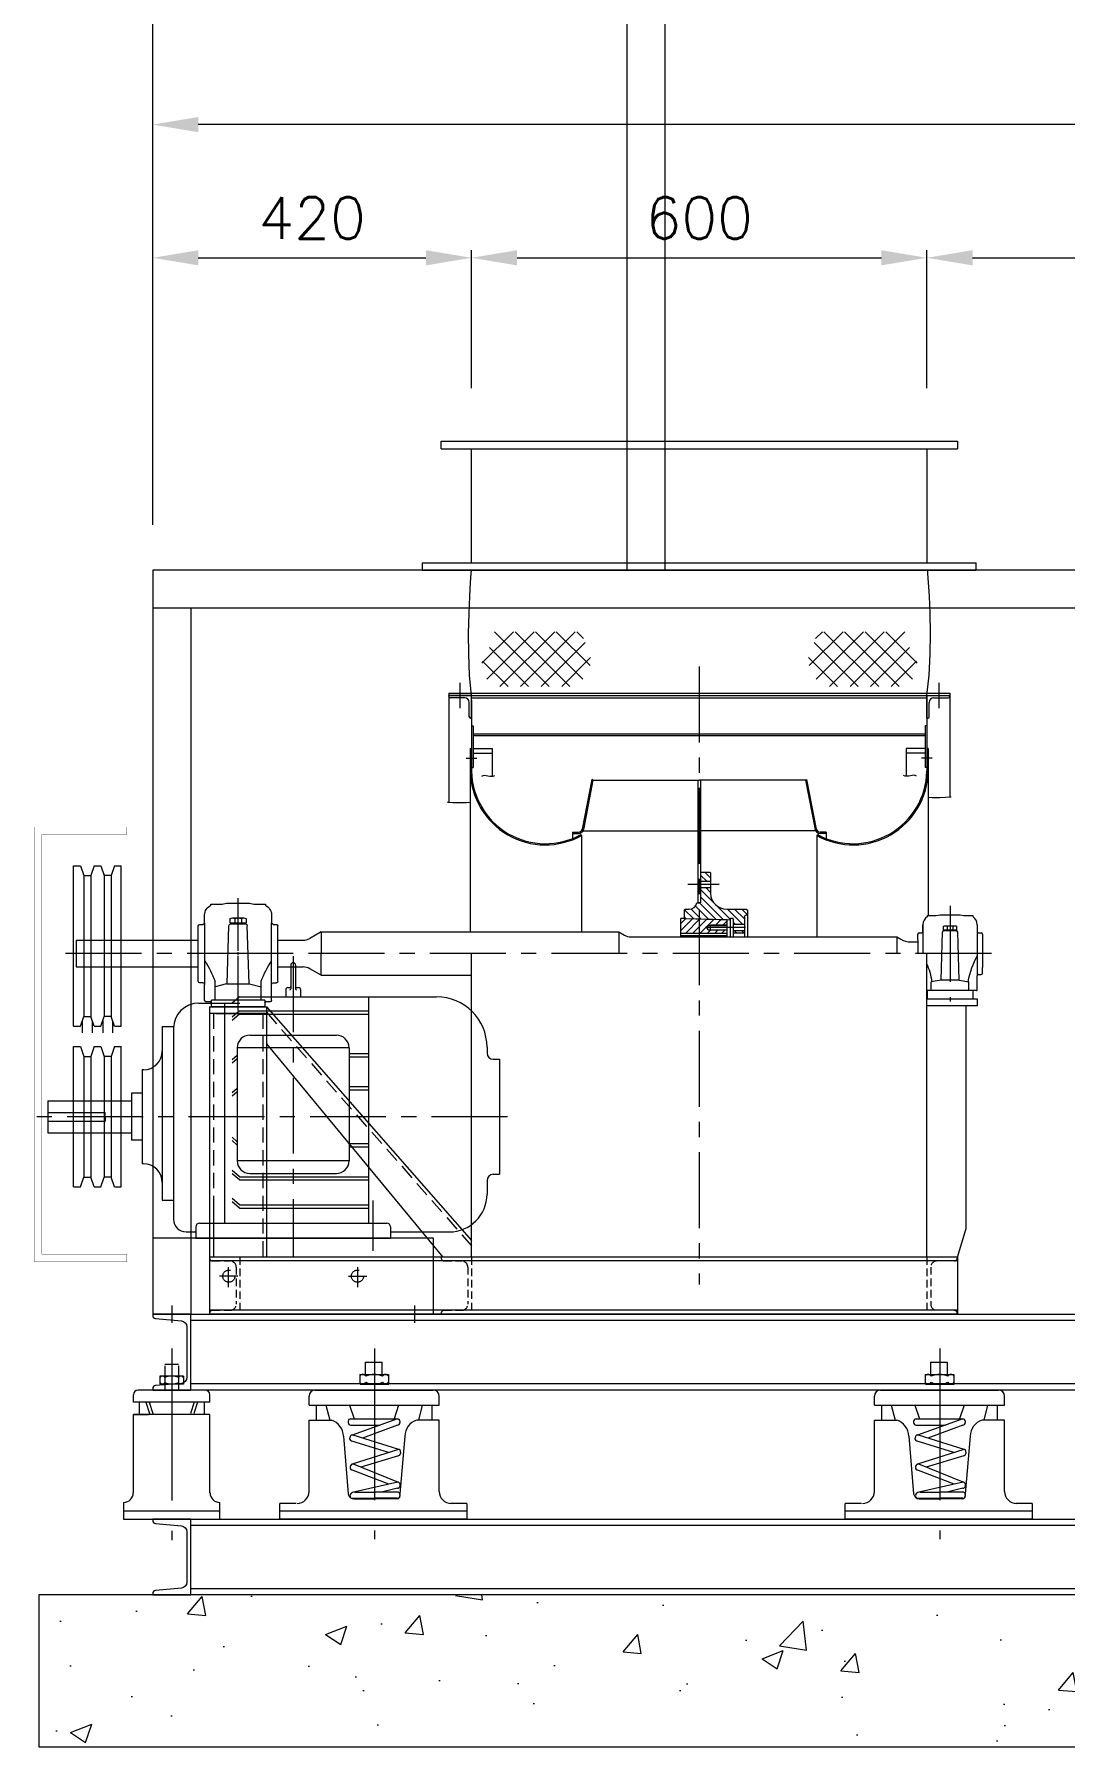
# Model space of a CAD drawing. Extents: x -421 to 20684, y -717 to 14265.
# Drawn here: x 9297 to 10655, y 2124 to 4381 of the extents above; entities that cross this region are included whole.
import ezdxf

# ---------------------------------------------------------------- set-up
doc = ezdxf.new("R2010")
doc.units = 0
doc.header["$LTSCALE"] = 80
doc.header["$MEASUREMENT"] = 0
for name, pattern in [('CENTER', [2, 1.25, -0.25, 0.25, -0.25]), ('CENTER2', [1.125, 0.75, -0.125, 0.125, -0.125]), ('CENTERX2', [4, 2.5, -0.5, 0.5, -0.5]), ('CX2', [8.2, 0.2, -1, 6, -1]), ('HIDDEN', [0.375, 0.25, -0.125]), ('HIDDEN2', [0.1875, 0.125, -0.0625]), ('HIDDENX2', [0.75, 0.5, -0.25])]:
    doc.linetypes.add(name, pattern=pattern)
doc.layers.get('0').update_dxf_attribs({"linetype": 'CONTINUOUS', "lineweight": 18})
doc.layers.get('DEFPOINTS').update_dxf_attribs({"linetype": 'CONTINUOUS', "lineweight": 18})
for name, color, linetype, lineweight in [('12', 1, 'CENTER', 18), ('2', 2, 'HIDDENX2', 18), ('3', 2, 'CONTINUOUS', 18), ('6', 3, 'CX2', 18), ('ACT', 7, 'CONTINUOUS', 18), ('LIN', 2, 'CONTINUOUS', 18), ('NACHI', 16, 'CONTINUOUS', 18), ('OBJ', 7, 'CONTINUOUS', 18)]:
    doc.layers.add(name, color=color, linetype=linetype, lineweight=lineweight)
doc.styles.get("Standard").update_dxf_attribs({"font": 'txt.shx', "bigfont": '2hs.shx'})
doc.dimstyles.get("Standard").update_dxf_attribs({"dimscale": 0, "dimtxt": 55, "dimasz": 60, "dimexe": 10, "dimexo": 70, "dimgap": 25, "dimtad": 1, "dimdec": 0, "dimlfac": -1, "dimzin": 0, "dimdsep": 46, "dimtxsty": 'Standard', "dimcen": 0, "dimclrd": 1, "dimclre": 1, "dimadec": 0, "dimazin": 0, "dimtfac": 1, "dimtdec": 0, "dimtix": 1, "dimtmove": 1, "dimatfit": 2, "dimfxl": 0, "dimtolj": 1, "dimtzin": 0, "dimlwd": 5, "dimlwe": 5, "dimarcsym": 0})

# ---------------------------------------------------------------- blocks, each defined once
blk = doc.blocks.new('*D31')
at = {"color": 1, "linetype": 'Continuous', "lineweight": 5}
for p, q in [((9453.3, 3744.5), (9453.3, 4271.7)), ((12303.3, 3744.5), (12303.3, 4271.7)), ((12243.3, 4261.7), (9513.3, 4261.7))]:
    blk.add_line(p, q, dxfattribs=at)
at = {"color": 1, "linetype": 'Continuous'}
for points in [[(9513.3, 4271.7), (9513.3, 4251.7), (9453.3, 4261.7)], [(12243.3, 4271.7), (12243.3, 4251.7), (12303.3, 4261.7)]]:
    blk.add_solid(points, dxfattribs=at)
at = {"layer": 'DEFPOINTS', "color": 0, "linetype": 'Continuous'}
for p in [(9453.3, 4261.7), (9453.3, 3674.5), (12303.3, 3674.5)]:
    blk.add_point(p, dxfattribs=at)
at = {"color": 0, "linetype": 'Continuous', "insert": (10878.3, 4314.2), "char_height": 55, "attachment_point": 5}
blk.add_mtext('\\A1;2850', dxfattribs=at)
blk = doc.blocks.new('SPRING MOUNT(def 50 FRONT)')
at = {"lineweight": 15}
for p, q in [((129.9, 238.5), (129.9, 222.3)), ((129.9, 238.5), (152, 238.5)), ((152, 238.5), (152, 222.3)), ((122.7, 222.2), (160.6, 222.2)), ((122.7, 222.2), (122.7, 209.6)), ((123.3, 209.6), (161.2, 209.6)), ((160.6, 222.2), (160.6, 209.6)), ((55.9, 181.7), (55.9, 193.7)), ((55.9, 181.7), (55.9, 193.7)), ((55.9, 181.7), (227.4, 181.7)), ((63.8, 201.7), (219.5, 201.7)), ((65.5, 181.7), (65.5, 162.1)), ((78.2, 181.7), (83.3, 162.1)), ((109.3, 181.7), (115.5, 163.7)), ((174, 181.7), (167.9, 163.7)), ((205.1, 181.7), (200.1, 162.1)), ((217.8, 181.7), (217.8, 162.1)), ((227.4, 181.7), (227.4, 193.7)), ((227.4, 181.7), (227.4, 193.7)), ((55.9, 68.1), (55.9, 162.1)), ((55.9, 162.1), (85.5, 162.1)), ((107.6, 160.5), (107.6, 158.7)), ((110.8, 163.7), (172.5, 163.7)), ((172.5, 163.7), (112.9, 142.3)), ((175.7, 160.5), (175.7, 158.7)), ((227.4, 162.1), (197.8, 162.1)), ((227.4, 162.1), (197.8, 162.1)), ((227.4, 68.1), (227.4, 162.1)), ((101.3, 140.9), (107.6, 64.8)), ((110, 140.3), (109.5, 138.8)), ((110, 140.2), (109.5, 138.8)), ((110.8, 155.5), (149.8, 155.5)), ((174.3, 123.3), (113.9, 142.2)), ((172.5, 155.5), (126.2, 138.4)), ((182.1, 140.9), (175.7, 64.8)), ((160.8, 119.4), (111.1, 134.9)), ((173.6, 123.4), (112.9, 104.1)), ((173.6, 115), (124.3, 100)), ((176.5, 120), (176.4, 118.2)), ((110.6, 102.1), (110.1, 100.6)), ((110.6, 102), (110.1, 100.5)), ((161, 77.7), (111.9, 96.5)), ((172.8, 80.4), (114.4, 104)), ((172.7, 80.4), (112.9, 66.5)), ((172.4, 72.2), (151.4, 67.1)), ((175.7, 77.3), (175.7, 75.4)), ((39, 52.3), (17.6, 52.3)), ((17.6, 31.7), (17.6, 52.3)), ((110.6, 64.5), (110.1, 63)), ((112, 59), (141.7, 59)), ((114.9, 58.5), (141.7, 58.5)), ((173, 58.5), (115.3, 58.5)), ((116, 67.1), (141.7, 67.1)), ((172.5, 67.1), (141.7, 67.1)), ((172.5, 59), (141.7, 59)), ((172.5, 58.5), (141.7, 58.5)), ((175.7, 64), (175.7, 62.1)), ((175.7, 63.5), (175.7, 61.7)), ((263.7, 52.3), (242.4, 52.3)), ((263.7, 52.3), (263.7, 31.7)), ((263.5, 42), (17.6, 42)), ((263.5, 31.7), (17.6, 31.7))]:
    blk.add_line(p, q, dxfattribs=at)
for centre, radius, start, end in [((126.6, 217.7), 4.47, 27.8855, 152.1145), ((126.6, 214), 4.47, 207.8855, 332.1145), ((141.7, 195.2), 27, 65.8105, 114.1895), ((141.7, 236.6), 27, 245.8105, 294.1895), ((156.7, 217.7), 4.48, 28.0312, 151.9688), ((156.7, 214), 4.48, 208.0312, 331.9688), ((63.8, 193.7), 7.9, 90, 180), ((219.5, 193.7), 7.9, 0, 90), ((219.5, 193.7), 7.9, 0, 90), ((77.6, 139.8), 23.7, 2.7593, 70.3922), ((110.8, 160.5), 3.16, 90, 180), ((110.8, 158.7), 3.16, 180, 270), ((172.5, 160.5), 3.16, 0, 90), ((172.5, 158.7), 3.16, 270, 0), ((205.7, 139.8), 23.7, 109.6078, 177.2407), ((112.5, 137.7), 3.16, 160.7604, 250.7604), ((112.5, 137.8), 3.16, 160.7604, 250.7604), ((113, 139.3), 3.2, 73.0374, 160.654), ((113, 139.2), 3.2, 73.0374, 160.654), ((112.6, 137.7), 3.17, 247.2939, 261.591), ((112.6, 137.8), 3.17, 247.2939, 261.591), ((173.2, 118.2), 3.16, 270, 0), ((173.4, 120.3), 3.16, 355.8918, 85.8918), ((113.1, 99.5), 3.16, 160.7604, 250.7604), ((113.1, 99.5), 3.16, 160.7604, 250.7604), ((113.6, 101), 3.2, 73.0374, 160.654), ((113.6, 100.9), 3.2, 73.0374, 160.654), ((113.2, 99.5), 3.17, 247.2939, 261.591), ((113.2, 99.4), 3.17, 247.2939, 261.591), ((40.1, 68.1), 15.8, 270, 0), ((172.6, 75.4), 3.16, 266.4469, 0), ((172.6, 77.3), 3.16, 0, 90), ((243.2, 68.1), 15.8, 180, 270), ((115.3, 66.4), 7.9, 191.7194, 270), ((113.1, 61.9), 3.16, 160.7604, 250.7604), ((113.6, 63.4), 3.2, 98.9445, 160.654), ((113.2, 61.9), 3.17, 247.2939, 248.2755), ((172.5, 64), 3.16, 0, 90), ((172.5, 62.1), 3.16, 270, 0), ((172.5, 61.7), 3.16, 270, 0)]:
    blk.add_arc(centre, radius, start, end, dxfattribs=at)
at = {"layer": '12', "lineweight": 15}
for p, q in [((17.6, 52.3), (17.6, 52.3)), ((263.7, 52.3), (263.7, 52.3))]:
    blk.add_line(p, q, dxfattribs=at)
at = {"layer": '3', "linetype": 'CENTERX2', "lineweight": 15}
blk.add_line((142.3, 256.5), (142.3, 5.2), dxfattribs=at)
blk = doc.blocks.new('SPRING MOUNT(def 50 SIDE)')
at = {"lineweight": 15}
for p, q in [((87.8, 236.1), (69.8, 236.1)), ((69.8, 234.6), (69.8, 202.7)), ((87.8, 234.6), (87.8, 202.7)), ((94.2, 220.9), (63.3, 220.9)), ((63.3, 220.9), (63.3, 210.6)), ((94.2, 210.6), (63.3, 210.6)), ((94.2, 220.9), (94.2, 210.6)), ((28.3, 186.5), (28.3, 196.3)), ((129.2, 186.5), (28.3, 186.5)), ((122.8, 202.7), (34.7, 202.7)), ((36.1, 186.5), (36.1, 170.6)), ((44.6, 186.5), (49.6, 171.8)), ((49.2, 186.5), (54.1, 171.9)), ((108.4, 186.5), (103.4, 171.9)), ((113, 186.5), (107.9, 171.8)), ((121.4, 186.5), (121.4, 170.6)), ((129.2, 186.5), (129.2, 196.3)), ((129.2, 170.6), (28.3, 170.6)), ((28.3, 170.6), (48.1, 170.6)), ((28.3, 67.4), (28.3, 170.6)), ((129.2, 67.4), (129.2, 170.6)), ((15.4, 54.6), (15.4, 32.7)), ((142.1, 32.7), (142.1, 54.6)), ((15.4, 43.7), (142.1, 43.7)), ((15.4, 32.7), (142.1, 32.7))]:
    blk.add_line(p, q, dxfattribs=at)
for centre, radius, start, end in [((66.6, 217.3), 3.64, 28.0312, 151.9688), ((66.6, 214.3), 3.64, 208.0312, 331.9688), ((78.8, 199), 22, 65.8105, 114.1895), ((78.8, 232.6), 22, 245.8105, 294.1895), ((91, 217.3), 3.63, 27.8855, 152.1145), ((91, 214.3), 3.63, 207.8855, 332.1145), ((34.7, 196.3), 6.42, 90, 180), ((34.7, 196.3), 6.42, 90, 180), ((122.8, 196.3), 6.42, 0, 90), ((15.4, 67.4), 12.8, 270, 0), ((142.1, 67.4), 12.8, 180, 270)]:
    blk.add_arc(centre, radius, start, end, dxfattribs=at)
at = {"layer": '3', "linetype": 'CENTERX2', "lineweight": 15}
blk.add_line((78.8, 257.2), (78.8, 5), dxfattribs=at)
blk = doc.blocks.new('*D54')
at = {"color": 1, "linetype": 'Continuous', "lineweight": 5}
for p, q in [((10473.3, 3914.5), (10473.3, 4096.2)), ((10533.3, 4086.2), (11223.3, 4086.2)), ((11283.3, 3914.5), (11283.3, 4096.2))]:
    blk.add_line(p, q, dxfattribs=at)
at = {"color": 1, "linetype": 'Continuous'}
for points in [[(10533.3, 4096.2), (10533.3, 4076.2), (10473.3, 4086.2)], [(11223.3, 4096.2), (11223.3, 4076.2), (11283.3, 4086.2)]]:
    blk.add_solid(points, dxfattribs=at)
at = {"layer": 'DEFPOINTS', "color": 0, "linetype": 'Continuous'}
for p in [(11283.3, 4086.2), (10473.3, 3844.5), (11283.3, 3844.5)]:
    blk.add_point(p, dxfattribs=at)
at = {"color": 0, "linetype": 'Continuous', "insert": (10878.3, 4138.7), "char_height": 55, "attachment_point": 5}
blk.add_mtext('\\A1;810', dxfattribs=at)
blk = doc.blocks.new('123')
at = {"color": 0, "linetype": 'Continuous'}
for p, q in [((-15.2, 136.6), (-20.9, 135)), ((15.2, 136.6), (-15.2, 136.6)), ((20.9, 135), (15.2, 136.6)), ((-44.1, 120.9), (-44.1, 110.6)), ((-20.9, 135), (-36.1, 135)), ((-36.1, 135), (-36.1, 133.4)), ((7.4, 117), (-7.4, 117)), ((-4.5, 116.4), (-4.5, 110)), ((4.5, 116.4), (4.5, 110)), ((36.1, 135), (20.9, 135)), ((36.1, 133.4), (36.1, 135)), ((44.1, 110.6), (44.1, 120.9)), ((-52.5, 33.6), (-52.5, 106.4)), ((-46.2, 108.5), (-50.4, 108.5)), ((-44.1, 29.4), (-44.1, 110.6)), ((-14.4, 30), (-12.1, 106.7)), ((9.7, 109), (-9.7, 109)), ((-8.5, 110), (-8.5, 109)), ((8.6, 110), (8.6, 109)), ((14.4, 30), (12.1, 106.7)), ((44.1, 110.6), (44.1, 29.4)), ((50.4, 108.5), (46.2, 108.5)), ((52.5, 33.6), (52.5, 106.4)), ((-46.2, 31.5), (-50.4, 31.5)), ((-44.1, 8.2), (-44.1, 29.4)), ((44.1, 8.2), (44.1, 29.4)), ((46.2, 31.5), (50.4, 31.5)), ((-42.4, 6.6), (-36.6, 6.6)), ((-35, 8.5), (-35, 0)), ((-35, 0), (35, 0)), ((35, 0), (35, 8.5)), ((36.6, 6.6), (42.4, 6.6))]:
    blk.add_line(p, q, dxfattribs=at)
blk.add_lwpolyline([(10.4, 110), (10.4, 116.4, 0.194007), (4.5, 116.4, 0.127017), (-4.5, 116.4, 0.194007), (-10.4, 116.4), (-10.4, 110)], format="xyb", close=True, dxfattribs=at)
for centre, radius, start, end in [((-30.4, 120.9), 13.7, 114.6091, 180), ((30.4, 120.9), 13.7, 360, 65.3909), ((-50.4, 106.4), 2.11, 90, 180), ((-46.2, 110.6), 2.11, 270, 0), ((-9.7, 106.6), 2.4, 90, 178.2599), ((9.7, 106.6), 2.4, 1.7401, 90), ((46.2, 110.6), 2.11, 180, 270), ((50.4, 106.4), 2.11, 0, 90), ((-50.4, 33.6), 2.11, 180, 270), ((-46.2, 29.4), 2.11, 0, 90), ((46.2, 29.4), 2.11, 90, 180), ((50.4, 33.6), 2.11, 270, 360), ((-42.4, 8.2), 1.6, 180, 270), ((-36.6, 5), 1.6, 0, 90), ((36.6, 5), 1.6, 90, 180), ((42.4, 8.2), 1.6, 270, 360)]:
    blk.add_arc(centre, radius, start, end, dxfattribs=at)
at = {"layer": 'NACHI', "color": 1}
for p, q in [((0, 73.6), (0, 143)), ((-56.7, 70), (-5, 70)), ((-1.2, 70), (1.2, 70)), ((0, 68.5), (0, 71.7)), ((5, 70), (56.7, 70)), ((0, -5.2), (0, 66.9))]:
    blk.add_line(p, q, dxfattribs=at)
at = {"layer": 'OBJ'}
for p, q in [((-30.4, 30), (-30.4, 33.8)), ((-30.4, 8.5), (-30.4, 30)), ((15.2, 30), (-15.2, 30)), ((30.4, 30), (30.4, 33.8)), ((30.4, 8.5), (30.4, 30)), ((30.4, 25.7), (30.4, 30)), ((-35, 8.5), (35, 8.5))]:
    blk.add_line(p, q, dxfattribs=at)
at = {"layer": 'OBJ', "color": 7}
for p, q in [((-15.2, 30), (-30.4, 26.2)), ((15.2, 30), (30.4, 26.2))]:
    blk.add_line(p, q, dxfattribs=at)
at = {"layer": 'OBJ'}
for centre, start, end in [((-170.8, -21.2), 21.3981, 32.7819), ((170.8, -21.2), 147.2181, 158.6019)]:
    blk.add_arc(centre, 150.8, start, end, dxfattribs=at)
blk = doc.blocks.new('*D50')
at = {"color": 1, "linetype": 'Continuous', "lineweight": 5}
for p, q in [((9453.3, 3734.5), (9453.3, 4096.2)), ((9513.3, 4086.2), (9813.3, 4086.2)), ((9873.3, 3914.5), (9873.3, 4096.2))]:
    blk.add_line(p, q, dxfattribs=at)
at = {"color": 1, "linetype": 'Continuous'}
for points in [[(9513.3, 4096.2), (9513.3, 4076.2), (9453.3, 4086.2)], [(9813.3, 4096.2), (9813.3, 4076.2), (9873.3, 4086.2)]]:
    blk.add_solid(points, dxfattribs=at)
at = {"layer": 'DEFPOINTS', "color": 0, "linetype": 'Continuous'}
for p in [(9873.3, 4086.2), (9873.3, 3844.5), (9453.3, 3664.5)]:
    blk.add_point(p, dxfattribs=at)
at = {"color": 0, "linetype": 'Continuous', "insert": (9663.3, 4138.7), "char_height": 55, "attachment_point": 5}
blk.add_mtext('\\A1;420', dxfattribs=at)
blk = doc.blocks.new('*D51')
at = {"color": 1, "linetype": 'Continuous', "lineweight": 5}
for p, q in [((9873.3, 3914.5), (9873.3, 4096.2)), ((9933.3, 4086.2), (10413.3, 4086.2)), ((10473.3, 3914.5), (10473.3, 4096.2))]:
    blk.add_line(p, q, dxfattribs=at)
at = {"color": 1, "linetype": 'Continuous'}
for points in [[(9933.3, 4096.2), (9933.3, 4076.2), (9873.3, 4086.2)], [(10413.3, 4096.2), (10413.3, 4076.2), (10473.3, 4086.2)]]:
    blk.add_solid(points, dxfattribs=at)
at = {"layer": 'DEFPOINTS', "color": 0, "linetype": 'Continuous'}
for p in [(10473.3, 4086.2), (9873.3, 3844.5), (10473.3, 3844.5)]:
    blk.add_point(p, dxfattribs=at)
at = {"color": 0, "linetype": 'Continuous', "insert": (10173.3, 4138.7), "char_height": 55, "attachment_point": 5}
blk.add_mtext('\\A1;600', dxfattribs=at)
blk = doc.blocks.new('11-2')
for p, q in [((-3.2, 359.8), (-3.2, 328.5)), ((3.2, 359.8), (3.2, 328.5)), ((-70.8, 318), (-80.3, 309.7)), ((-70.8, 318), (189, 318)), ((-9.8, 327.6), (-9.8, 318)), ((-7.1, 330.2), (-4.5, 330.2)), ((4.5, 330.2), (7.2, 330.2)), ((9.8, 327.6), (9.8, 318)), ((99.7, 19.9), (99.7, 318)), ((-124.3, 309.7), (-70.3, 309.7)), ((-90, 19.9), (-90, 309.7)), ((-70.8, 299.4), (-80.3, 291.1)), ((-70.8, 295), (-80.3, 286.7)), ((-70.8, 299.4), (99.7, 299.4)), ((-70.8, 295), (99.7, 295)), ((-172.4, 279.1), (-172.4, 50.3)), ((-172.4, 279.1), (-157.4, 279.1)), ((-157.5, 276.5), (-157.5, 24.9)), ((-73.6, 250.9), (-73.6, 101.9)), ((73.6, 250.9), (-73.6, 250.9)), ((-57, 267.5), (57, 267.5)), ((73.6, 250.9), (73.6, 101.9)), ((255.4, 251.6), (255.4, 244)), ((-73.6, 240.9), (-80.3, 235)), ((-73.6, 236.5), (-80.3, 230.7)), ((73.6, 243.3), (99.7, 243.3)), ((73.6, 239), (99.7, 239)), ((263.7, 235.7), (272, 235.7)), ((272, 235.7), (272, 84.3)), ((-199, 221.8), (-199, 98.2)), ((-197.3, 221.8), (-199, 221.8)), ((-323, 181), (-323, 139)), ((-323, 181), (-213, 181)), ((-213, 191), (-213, 129)), ((-199, 191), (-213, 191)), ((-73.6, 197.2), (-80.3, 191.4)), ((-73.6, 192.9), (-80.3, 187)), ((73.6, 199.7), (99.7, 199.7)), ((73.6, 195.3), (99.7, 195.3)), ((-323, 165.6), (-247.8, 165.6)), ((-247.8, 160), (-247.8, 165.6)), ((-247.8, 160), (-247.8, 154.4)), ((-323, 154.4), (-247.8, 154.4)), ((-323, 139), (-213, 139)), ((-199, 129), (-213, 129)), ((-73.6, 127.1), (-80.3, 133)), ((-73.6, 122.8), (-80.3, 128.6)), ((73.6, 124.7), (99.7, 124.7)), ((73.6, 120.3), (99.7, 120.3)), ((-197.3, 98.2), (-199, 98.2)), ((73.6, 101.9), (-73.6, 101.9)), ((-70.8, 81), (-80.3, 89.3)), ((-70.8, 76.7), (-80.3, 85)), ((-70.8, 81), (99.7, 81)), ((-70.8, 76.7), (99.7, 76.7)), ((-57, 85.3), (57, 85.3)), ((255.4, 76), (255.4, 58.1)), ((263.7, 84.3), (272, 84.3)), ((-172.4, 50.3), (-157.5, 50.3)), ((-70.8, 43.9), (-80.3, 52.2)), ((-70.8, 39.5), (-80.3, 47.8)), ((-70.8, 43.9), (99.7, 43.9)), ((-70.8, 39.5), (99.7, 39.5)), ((-140.9, 8.3), (-128.2, 8.3)), ((-128.2, 14.9), (-128.2, 0)), ((-128.2, 0), (128.2, 0)), ((-123.2, 19.9), (123.2, 19.9)), ((128.2, 14.9), (128.2, 0)), ((128.2, 8.3), (205.6, 8.3))]:
    blk.add_line(p, q)
for centre, radius, start, end in [((0, 359.8), 3.25, 0, 180), ((-7.1, 327.6), 2.6, 90, 180), ((-4.5, 331.5), 1.3, 270, 0), ((-4.5, 328.5), 1.3, 270, 0), ((4.5, 331.5), 1.3, 180, 270), ((4.5, 328.5), 1.3, 180, 270), ((7.2, 327.6), 2.6, 0, 90), ((189, 251.6), 66.4, 0, 90), ((-124.3, 276.5), 33.2, 90, 180), ((-57, 250.9), 16.6, 90, 180), ((57, 250.9), 16.6, 0, 90), ((-197.3, 246.7), 24.9, 270, 0), ((263.7, 244), 8.3, 180, 270), ((-197.3, 73.3), 24.9, 0, 90), ((-57, 101.9), 16.6, 180, 270), ((57, 101.9), 16.6, 270, 0), ((263.7, 76), 8.3, 90, 180), ((205.6, 58.1), 49.8, 270, 0), ((-140.9, 24.9), 16.6, 180, 270), ((-123.2, 14.9), 4.98, 90, 180), ((123.2, 14.9), 4.98, 0, 90)]:
    blk.add_arc(centre, radius, start, end)
at = {"layer": '3', "linetype": 'CENTER'}
for p, q in [((0, 371.5), (0, -23.5)), ((282.3, 160), (-337.9, 160)), ((-105, 49.9), (-105, -13.9)), ((105, 49.9), (105, -16.5))]:
    blk.add_line(p, q, dxfattribs=at)
at = {"layer": 'DEFPOINTS', "color": 0, "linetype": 'ByBlock'}
for p in [(-70.8, 318), (272, 235.7), (272, 235.7), (-213, 191), (-213, 191), (-213, 129)]:
    blk.add_point(p, dxfattribs=at)
blk = doc.blocks.new('11-01')
at = {"color": 1, "linetype": 'CENTER2', "lineweight": 5}
for p, q in [((-73, 50), (-97, 50)), ((-85, 35.7), (-85, 61.8)), ((73, 50), (97, 50)), ((85, 35.7), (85, 61.8))]:
    blk.add_line(p, q, dxfattribs=at)
at = {"linetype": 'Continuous'}
blk.add_lwpolyline([(-185, 0), (185, 0), (185, 100), (-185, 100)], close=True, dxfattribs=at)
at = {"linetype": 'HIDDENX2', "lineweight": 5}
for centre in [(-84.7, 50), (84.7, 50)]:
    blk.add_circle(centre, 8, dxfattribs=at)
at = {"layer": '3', "color": 4, "linetype": 'ByBlock'}
for p, q in [((-105, 111.5), (-105, 88.5)), ((105, 111.5), (105, 88.5)), ((-160, 11.5), (-160, -11.5)), ((160, 11.5), (160, -11.5))]:
    blk.add_line(p, q, dxfattribs=at)
at = {"linetype": 'Continuous'}
blk.add_blockref('11-2', (0, 100), dxfattribs=at)
blk = doc.blocks.new('*D78')
at = {"color": 1, "linetype": 'Continuous', "lineweight": 5}
for p, q in [((9453.3, 3744.5), (9453.3, 5475.9)), ((10018.3, 5465.9), (9513.3, 5465.9)), ((10078.3, 4894.5), (10078.3, 5475.9))]:
    blk.add_line(p, q, dxfattribs=at)
at = {"color": 1, "linetype": 'Continuous'}
for points in [[(9513.3, 5475.9), (9513.3, 5455.9), (9453.3, 5465.9)], [(10018.3, 5475.9), (10018.3, 5455.9), (10078.3, 5465.9)]]:
    blk.add_solid(points, dxfattribs=at)
at = {"layer": 'DEFPOINTS', "color": 0, "linetype": 'Continuous'}
for p in [(9453.3, 5465.9), (10078.3, 4824.5), (9453.3, 3674.5)]:
    blk.add_point(p, dxfattribs=at)
at = {"color": 0, "linetype": 'Continuous', "insert": (9765.8, 5518.4), "char_height": 55, "attachment_point": 5}
blk.add_mtext('\\A1;625', dxfattribs=at)

msp = doc.modelspace()

# ---------------------------------------------------------------- hatches: boundary and pattern name
h = msp.add_hatch()
h.set_pattern_fill('ANSI31', color=3, scale=54, style=0)
h.set_pattern_definition([(135, (11167.586, 1182.563), (4.77297, 4.77297), [])])
h.paths.add_polyline_path([(10172.9, 3215.3), (10172.9, 3236.3), (10175.1, 3236.3), (10175.1, 3256.6), (10188.2, 3256.6), (10188.2, 3248.5, 0.404407), (10209.5, 3228.1), (10235.1, 3228.1), (10236.8, 3226.5), (10236.8, 3220), (10235.1, 3220, 0.414214), (10232.7, 3217.5), (10232.7, 3207.8), (10218.1, 3207.8), (10218.1, 3214.7, 0.414214), (10216.9, 3215.9), (10215.3, 3215.9, 0.414214), (10214, 3214.7), (10214, 3214.1), (10210, 3214.2), (10210, 3214.2)])
h.paths.add_polyline_path([(10187.4, 3276.9), (10188.2, 3276.1), (10188.2, 3264.7), (10175.1, 3264.7), (10175.1, 3276.9)])
h.paths.add_polyline_path([(10153.3, 3215.9), (10153.3, 3226.5), (10154.9, 3228.1), (10159.8, 3228.1, 0.3599), (10170.3, 3236.3), (10172.9, 3236.3), (10172.9, 3215.3)])
h.paths.add_polyline_path([(10218.1, 3196.4), (10218.1, 3199.6), (10232.7, 3199.6), (10232.7, 3196.4)])
h = msp.add_hatch()
h.set_pattern_fill('ANSI31', color=4, scale=54, angle=90, style=0)
h.set_pattern_definition([(45, (11167.586, 1182.563), (4.77297, -4.77297), [])])
h.paths.add_polyline_path([(10172.9, 3215.3), (10210, 3214.2), (10210, 3207), (10188, 3207), (10187.2, 3206.5), (10184.7, 3206.5), (10183.2, 3203.7), (10184.7, 3200.9), (10187.2, 3200.9), (10188, 3200.5), (10210, 3200.5), (10210, 3196.1), (10172.9, 3196.1)])
h.paths.add_polyline_path([(10149.2, 3215.9), (10153.3, 3215.9), (10172.9, 3215.3), (10172.9, 3196.1), (10149.2, 3196.1)])
at = {"linetype": 'Continuous'}
h = msp.add_hatch(dxfattribs=at)
h.set_pattern_fill('AR-CONC', color=256, scale=40, style=0)
h.set_pattern_definition([(50, (2538.93, 244.14), (286.904, -25.101), [30, -330]), (355, (2538.93, 244.14), (-55.5005, 300.877), [24, -264]), (100.4514, (2562.84, 242.05), (231.404, 275.776), [25.496, -280.457]), (46.184, (2538.93, 324.14), (426.896, -66.208), [45, -495]), (96.6356, (2574.5, 318.62), (373.865, 389.647), [38.244, -420.685]), (351.184, (2538.93, 324.14), (373.865, 389.647), [36, -396]), (21, (2578.93, 304.14), (238.763, -161.0476), [30, -330]), (326, (2578.93, 304.14), (97.326, 290.06), [24, -264]), (71.4514, (2598.82, 290.72), (336.089, 129.012), [25.496, -280.457]), (37.5, (2538.93, 244.14), (4.8639, 133.1575), [0, -260.8, 0, -268, 0, -265]), (7.5, (2538.93, 244.14), (105.2278, 157.7647), [0, -152.8, 0, -254.8, 0, -101]), (327.5, (2449.73, 244.14), (213.529, -9.022), [0, -100, 0, -312, 0, -414]), (317.5, (2409.73, 244.14), (233.2745, 40.042), [0, -130, 0, -207.2, 0, -294])])
h.paths.add_polyline_path([(9303.3, 2124.5), (12453.3, 2124.5), (12453.3, 2324.5), (9303.3, 2324.5)])
at = {"layer": '2', "linetype": 'Continuous'}
h = msp.add_hatch(dxfattribs=at)
h.set_pattern_fill('ANSI37', color=256, scale=153.425, style=0)
h.set_pattern_definition([(135, (16777.88, -812.715), (13.56098, 13.56098), []), (45, (16777.88, -812.715), (13.56098, -13.56098), [])])
h.paths.add_polyline_path([(9892.7, 3564.8), (9897.2, 3572.9), (9900.8, 3582.3), (9902.3, 3593.6), (10017.7, 3593.6), (10032.2, 3553.9), (10014.9, 3521.5), (9902.4, 3521.5), (9891.9, 3532.6), (9886.9, 3541.8), (9886.3, 3549.9), (9888.6, 3557.3)])
h = msp.add_hatch(dxfattribs=at)
h.set_pattern_fill('ANSI37', color=256, scale=153.425, style=0)
h.set_pattern_definition([(45, (3569.648, -812.715), (-13.56098, 13.56098), []), (135, (3569.648, -812.715), (-13.56098, -13.56098), [])])
h.paths.add_polyline_path([(10454.8, 3564.8), (10450.3, 3572.9), (10446.7, 3582.3), (10445.2, 3593.6), (10329.8, 3593.6), (10315.3, 3553.9), (10332.6, 3521.5), (10445.1, 3521.5), (10455.7, 3532.6), (10460.6, 3541.8), (10461.2, 3549.9), (10458.9, 3557.3)])

# ---------------------------------------------------------------- linework, layer by layer
at = {"linetype": 'Continuous'}
for p, q in [((9503.3, 3624.5), (9453.3, 3624.5)), ((9503.3, 3624.5), (9453.3, 3624.5)), ((9352.4, 3187.1), (9352.4, 3151.9))]:
    msp.add_line(p, q, dxfattribs=at)
at = {"color": 1, "linetype": 'CENTER'}
for p, q in [((10173.3, 3547.8), (10173.3, 2733.7)), ((9857.8, 3526.1), (9857.8, 3492.9)), ((10488.8, 3526.1), (10488.8, 3492.9)), ((10503.8, 3232.3), (10503.8, 3106.3)), ((10558.5, 3169.5), (9334.5, 3169.5))]:
    msp.add_line(p, q, dxfattribs=at)
for p, q in [((9843.3, 3512.5), (10503.3, 3512.5)), ((9843.3, 3512.5), (9843.3, 3369.1)), ((9843.3, 3509.5), (10503.3, 3509.5)), ((9873.3, 3506.5), (10473.3, 3506.5)), ((9873.3, 3503.5), (9873.3, 3409.9)), ((10473.3, 3509.5), (10473.3, 3409.9)), ((10503.3, 3512.5), (10503.3, 3375.4)), ((9873.3, 3469.4), (9875.6, 3469.4)), ((9875.6, 3469.4), (9875.6, 3414.5)), ((10471, 3458.5), (9875.6, 3458.5)), ((10471, 3456.2), (9875.6, 3456.2)), ((10471, 3469.4), (10471, 3414.5)), ((10473.3, 3469.4), (10471, 3469.4)), ((9871.7, 3439.5), (9871.7, 3198.1)), ((9871.7, 3439.5), (9873.3, 3439.5)), ((9875.6, 3439.5), (9900.6, 3439.5)), ((9875.6, 3433.5), (9900.6, 3433.5)), ((9900.6, 3439.5), (9900.6, 3403.2)), ((10471, 3439.5), (10446, 3439.5)), ((10446, 3439.5), (10446, 3403.2)), ((10471, 3433.5), (10446, 3433.5)), ((10474.9, 3439.5), (10473.3, 3439.5)), ((10474.9, 3439.5), (10474.9, 3219.5)), ((9873.3, 3414.5), (9875.6, 3414.5)), ((10473.3, 3414.5), (10471, 3414.5)), ((10018.3, 3325), (10018.3, 3198.1)), ((10328.3, 3325), (10328.3, 3191.5)), ((9349.1, 3073.8), (9349.1, 3285.2)), ((9358, 3285.2), (9362.5, 3272.3)), ((9362.5, 3272.3), (9371.6, 3272.3)), ((9362.5, 3272.3), (9362.5, 3086.7)), ((9376, 3285.2), (9371.6, 3272.3)), ((9371.6, 3272.3), (9371.6, 3086.7)), ((9384.9, 3285.2), (9389.4, 3272.3)), ((9398.5, 3272.3), (9389.4, 3272.3)), ((9389.4, 3272.3), (9389.4, 3086.7)), ((9403, 3285.2), (9398.5, 3272.3)), ((9398.5, 3272.3), (9398.5, 3086.7)), ((9411.9, 3073.8), (9411.9, 3285.2)), ((10175.1, 3276.9), (10187.4, 3276.9)), ((10175.1, 3276.9), (10175.1, 3236.3)), ((10187.4, 3276.9), (10188.2, 3276.1)), ((10188.2, 3276.1), (10188.2, 3248.5)), ((10175.1, 3264.7), (10188.2, 3264.7)), ((10175.1, 3256.6), (10188.2, 3256.6)), ((10154.9, 3228.1), (10153.3, 3226.5)), ((10154.9, 3228.1), (10153.3, 3226.5)), ((10153.3, 3226.5), (10153.3, 3215.9)), ((10154.9, 3228.1), (10159.8, 3228.1)), ((10170.3, 3236.3), (10175.1, 3236.3)), ((10175.1, 3236.3), (10172.5, 3236.3)), ((10175.1, 3236.3), (10172.5, 3236.3)), ((10209.5, 3228.1), (10235.1, 3228.1)), ((10235.1, 3228.1), (10236.8, 3226.5)), ((10236.8, 3226.5), (10236.8, 3191.5)), ((10149.2, 3191.5), (10149.2, 3215.9)), ((10153.3, 3215.9), (10149.2, 3215.9)), ((10153.3, 3215.9), (10214, 3214.1)), ((10153.3, 3215.9), (10210, 3214.2)), ((10210, 3191.5), (10210, 3214.2)), ((10232.7, 3207.8), (10218.1, 3207.8)), ((10232.7, 3217.5), (10232.7, 3191.5)), ((9352.4, 3187.1), (9513.3, 3187.1)), ((9618.3, 3187.1), (9651.6, 3187.1)), ((9675.3, 3198.1), (9660.3, 3189.5)), ((9675.3, 3198.1), (10067.4, 3198.1)), ((9675.3, 3198.1), (9675.3, 3169.5)), ((10067.4, 3198.1), (10067.4, 3169.5)), ((10067.4, 3198.1), (10067.4, 3169.5)), ((10067.4, 3198.1), (10074.7, 3193.9)), ((10083.5, 3191.5), (10433.5, 3191.5)), ((10210, 3196.1), (10149.2, 3196.1)), ((10210, 3192.9), (10149.2, 3192.9)), ((10232.7, 3199.6), (10218.1, 3199.6)), ((10232.7, 3196.4), (10218.1, 3196.4)), ((10433.5, 3191.5), (10433.5, 3169.5)), ((10433.5, 3191.5), (10438.8, 3188.4)), ((10452, 3184.9), (10461.3, 3184.9)), ((9675.3, 3140.9), (9675.3, 3169.5)), ((9873.3, 2769.5), (9873.3, 3169.5)), ((10473.3, 2769.5), (10473.3, 3169.5)), ((9352.4, 3151.9), (9513.3, 3151.9)), ((9618.3, 3151.9), (9651.6, 3151.9)), ((9675.3, 3140.9), (9660.3, 3149.5)), ((9675.3, 3140.9), (9873.3, 3140.9)), ((9528.2, 3099.5), (9603.2, 3099.5)), ((9603.2, 3099.4), (9873.3, 2791.7)), ((10539.9, 3109.5), (10473.3, 3109.5)), ((10539.9, 3100.5), (10473.3, 3100.5)), ((10524.9, 2807.3), (10524.9, 3100.5)), ((10539.9, 3100.5), (10539.9, 3109.5)), ((9358, 3073.8), (9362.5, 3086.7)), ((9362.5, 3086.7), (9371.6, 3086.7)), ((9376, 3073.8), (9371.6, 3086.7)), ((9384.9, 3073.8), (9389.4, 3086.7)), ((9398.5, 3086.7), (9389.4, 3086.7)), ((9403, 3073.8), (9398.5, 3086.7)), ((9603.2, 3090.5), (9528.2, 3090.5)), ((9536.6, 3090.5), (9603.2, 3090.5)), ((9349.1, 2862.1), (9349.1, 3046.9)), ((9358, 3046.9), (9362.5, 3034)), ((9376, 3046.9), (9371.6, 3034)), ((9384.9, 3046.9), (9389.4, 3034)), ((9403, 3046.9), (9398.5, 3034)), ((9411.9, 2862.1), (9411.9, 3046.9)), ((9603.2, 3050.4), (9835.4, 2769.5)), ((9362.5, 3034), (9371.6, 3034)), ((9362.5, 3034), (9362.5, 2875)), ((9371.6, 3034), (9371.6, 2875)), ((9398.5, 3034), (9389.4, 3034)), ((9389.4, 3034), (9389.4, 2875)), ((9398.5, 3034), (9398.5, 2875)), ((9358, 2862.1), (9362.5, 2875)), ((9362.5, 2875), (9371.6, 2875)), ((9376, 2862.1), (9371.6, 2875)), ((9384.9, 2862.1), (9389.4, 2875)), ((9398.5, 2875), (9389.4, 2875)), ((9403, 2862.1), (9398.5, 2875)), ((10513.3, 2769.5), (10524.9, 2807.3)), ((9528.2, 2769.5), (9528.2, 2694.5)), ((10513.3, 2769.5), (10513.3, 2694.5))]:
    msp.add_line(p, q)
at = {"color": 7, "linetype": 'Continuous'}
for p, q in [((9873.3, 3509.5), (9843.3, 3509.5)), ((9843.3, 3508.5), (9843.3, 3509.5)), ((9864.3, 3506.5), (9845.3, 3506.5)), ((9870.3, 3481.5), (9870.3, 3500.5)), ((9873.3, 3479.5), (9873.3, 3509.5)), ((10473.3, 3479.5), (10473.3, 3509.5)), ((10473.3, 3509.5), (10503.3, 3509.5)), ((10476.3, 3481.5), (10476.3, 3500.5)), ((10482.3, 3506.5), (10501.3, 3506.5)), ((10503.3, 3508.5), (10503.3, 3509.5)), ((9873.3, 3479.5), (9872.3, 3479.5)), ((10473.3, 3479.5), (10474.3, 3479.5)), ((10031.8, 3398.7), (10019.2, 3333.5)), ((10033.3, 3398), (10020.8, 3333.1)), ((10033.3, 3398), (10031.8, 3398.7)), ((10033.3, 3398), (10173.3, 3398)), ((10171.4, 3398), (10171.4, 3236.3)), ((10313.3, 3398), (10173.3, 3398)), ((10175.1, 3398), (10175.1, 3249.3)), ((10313.3, 3398), (10314.7, 3398.7)), ((10313.3, 3398), (10325.8, 3333.1)), ((10314.7, 3398.7), (10327.3, 3333.5)), ((10006.3, 3329.5), (10014, 3329.5)), ((10006.3, 3329.5), (10006.3, 3321.1)), ((10006.3, 3327.9), (10014, 3327.9)), ((10018.3, 3325), (10017.2, 3326.2)), ((10019.9, 3331.2), (10171.4, 3331.2)), ((10326.6, 3331.2), (10175.1, 3331.2)), ((10328.3, 3325), (10329.3, 3326.2)), ((10340.3, 3329.5), (10332.5, 3329.5)), ((10340.3, 3327.9), (10332.5, 3327.9)), ((10340.3, 3329.5), (10340.3, 3321.1)), ((10236.8, 3220), (10235.1, 3220)), ((9528.2, 3099.5), (9528.2, 2769.5)), ((9603.2, 3099.5), (9603.2, 2769.5)), ((10513.3, 2769.5), (9528.2, 2769.5)), ((10513.3, 2764.5), (9528.2, 2764.5)), ((10513.1, 2699.5), (9528.2, 2699.5)), ((10513.1, 2694.5), (9528.2, 2694.5))]:
    msp.add_line(p, q, dxfattribs=at)
at = {"color": 1}
for p, q in [((9866.3, 3427), (9880.2, 3427)), ((10480.2, 3427), (10466.3, 3427))]:
    msp.add_line(p, q, dxfattribs=at)
at = {"linetype": 'CENTER'}
for p, q in [((9349.1, 3285.2), (9358, 3285.2)), ((9376, 3285.2), (9384.9, 3285.2)), ((9403, 3285.2), (9411.9, 3285.2)), ((9349.1, 3073.8), (9358, 3073.8)), ((9349.1, 3073.8), (9358, 3073.8)), ((9376, 3073.8), (9384.9, 3073.8)), ((9376, 3073.8), (9384.9, 3073.8)), ((9403, 3073.8), (9411.9, 3073.8)), ((9403, 3073.8), (9411.9, 3073.8)), ((9349.1, 3046.9), (9358, 3046.9)), ((9376, 3046.9), (9384.9, 3046.9)), ((9403, 3046.9), (9411.9, 3046.9)), ((9349.1, 2862.1), (9358, 2862.1)), ((9349.1, 2862.1), (9358, 2862.1)), ((9376, 2862.1), (9384.9, 2862.1)), ((9376, 2862.1), (9384.9, 2862.1)), ((9403, 2862.1), (9411.9, 2862.1)), ((9403, 2862.1), (9411.9, 2862.1))]:
    msp.add_line(p, q, dxfattribs=at)
at = {"color": 1, "linetype": 'CENTER2'}
for p, q in [((10199.5, 3260.7), (10158.2, 3260.7)), ((10234.4, 3203.7), (10181.7, 3203.7))]:
    msp.add_line(p, q, dxfattribs=at)
at = {"color": 2, "linetype": 'Continuous'}
for p, q in [((10184.7, 3206.5), (10183.2, 3203.7)), ((10184.7, 3206.5), (10210, 3206.5)), ((10184.7, 3200.9), (10184.7, 3206.5)), ((10188, 3207), (10187.2, 3206.5)), ((10188, 3200.5), (10188, 3207)), ((10184.7, 3200.9), (10183.2, 3203.7)), ((10184.7, 3200.9), (10210, 3200.9)), ((10188, 3200.5), (10187.2, 3200.9))]:
    msp.add_line(p, q, dxfattribs=at)
at = {"color": 6, "linetype": 'Continuous'}
for p, q in [((10210, 3207), (10188, 3207)), ((10210, 3200.5), (10188, 3200.5))]:
    msp.add_line(p, q, dxfattribs=at)
at = {"color": 7}
for p, q in [((10214, 3214.7), (10214, 3191.5)), ((10218.1, 3214.7), (10218.1, 3191.5))]:
    msp.add_line(p, q, dxfattribs=at)
at = {"color": 7, "linetype": 'CENTER'}
msp.add_line((10216.9, 3215.9), (10215.3, 3215.9), dxfattribs=at)
at = {"color": 3, "linetype": 'HIDDEN'}
for p, q in [((9603.2, 3092.2), (9873.3, 2784.5)), ((9533.2, 3090.5), (9533.2, 2769.5)), ((9598.2, 3090.5), (9598.2, 2769.5))]:
    msp.add_line(p, q, dxfattribs=at)
at = {"color": 3, "linetype": 'HIDDEN2'}
for p, q in [((9528.2, 2769.5), (9528.2, 2768.5)), ((9532.2, 2764.5), (9555.2, 2764.5)), ((9563.2, 2756.5), (9563.2, 2707.5)), ((9568.2, 2769.5), (9568.2, 2694.5)), ((9568.2, 2769.5), (9568.2, 2769.5)), ((9833.3, 2769.5), (9833.3, 2768.5)), ((9837.3, 2764.5), (9860.3, 2764.5)), ((9868.3, 2756.5), (9868.3, 2707.5)), ((9873.3, 2769.5), (9873.3, 2769.5)), ((9873.3, 2769.5), (9873.3, 2694.5)), ((10473.3, 2769.5), (10473.3, 2694.5)), ((10473.3, 2769.5), (10473.3, 2769.5)), ((10478.3, 2756.5), (10478.3, 2707.5)), ((10509.3, 2764.5), (10486.3, 2764.5)), ((10513.3, 2769.5), (10513.3, 2768.5)), ((9528.2, 2695.5), (9528.2, 2694.5)), ((9532.2, 2699.5), (9555.2, 2699.5)), ((9833.3, 2695.5), (9833.3, 2694.5)), ((9837.3, 2699.5), (9860.3, 2699.5)), ((10509.3, 2699.5), (10486.3, 2699.5)), ((10513.3, 2695.5), (10513.3, 2694.5))]:
    msp.add_line(p, q, dxfattribs=at)
at = {"linetype": 'Continuous'}
for points in [[(11628.3, 3674.5), (10128.3, 3674.5), (10128.3, 4774.5), (11628.3, 4774.5)], [(9503.3, 2694.5), (12253.3, 2694.5), (12253.3, 3624.5), (9503.3, 3624.5)], [(12253.3, 2594.5), (9503.3, 2594.5), (9503.3, 2694.5), (12253.3, 2694.5)], [(12253.3, 2602.5), (9503.3, 2602.5), (9503.3, 2686.5), (12253.3, 2686.5)], [(12253.3, 2324.5), (9503.3, 2324.5), (9503.3, 2424.5), (12253.3, 2424.5)], [(12253.3, 2332.5), (9503.3, 2332.5), (9503.3, 2416.5), (12253.3, 2416.5)], [(9303.3, 2124.5), (12453.3, 2124.5), (12453.3, 2324.5), (9303.3, 2324.5)]]:
    msp.add_lwpolyline(points, close=True, dxfattribs=at)
for points in [[(9873.3, 3509.5), (9870.8, 3536.2), (9869.6, 3564.1), (9869.5, 3591.7), (9870, 3617.6), (9871, 3640.3), (9872, 3658.3), (9872.9, 3670.2), (9873.3, 3674.5)], [(10473.3, 3509.5), (10476.1, 3536.2), (10477.5, 3564.1), (10477.8, 3591.7), (10477.4, 3617.6), (10476.5, 3640.3), (10475.5, 3658.3), (10474.6, 3670.2), (10474.3, 3674.5)]]:
    msp.add_lwpolyline(points)
at = {"color": 6}
for points in [[(9887, 3403.3), (9888.7, 3404.2), (9890.6, 3404.5), (9892.6, 3404.3), (9894.8, 3403.8), (9897.2, 3403.4), (9899.5, 3403.1), (9901.9, 3403.3), (9904.2, 3404.1)], [(10459.5, 3403.3), (10457.8, 3404.2), (10456, 3404.5), (10453.9, 3404.3), (10451.7, 3403.8), (10449.4, 3403.4), (10447, 3403.1), (10444.7, 3403.3), (10442.3, 3404.1)], [(9841.3, 3369.3), (9842.7, 3369.2), (9848.6, 3368.7), (9856.5, 3368.4), (9866.5, 3368.6), (9871.7, 3368.9)], [(10505.3, 3375.6), (10503.9, 3375.5), (10497.9, 3375), (10490.1, 3374.7), (10480, 3374.9), (10474.9, 3375.2)]]:
    msp.add_lwpolyline(points, dxfattribs=at)
at = {"linetype": 'Continuous'}
for points in [[(9503.3, 2694.5), (9453.3, 2694.5), (9453.3, 2692.6, 0.388879), (9456.9, 2688.6), (9491, 2685.7, -0.388879), (9498.3, 2677.7), (9498.3, 2611.3, -0.388879), (9491, 2603.3), (9456.9, 2600.4, 0.388879), (9453.3, 2596.4), (9453.3, 2594.5), (9503.3, 2594.5), (9503.3, 2694.5)], [(9503.3, 2424.5), (9453.3, 2424.5), (9453.3, 2422.6, 0.388879), (9456.9, 2418.6), (9491, 2415.7, -0.388879), (9498.3, 2407.7), (9498.3, 2341.3, -0.388879), (9491, 2333.3), (9456.9, 2330.4, 0.388879), (9453.3, 2326.4), (9453.3, 2324.5), (9503.3, 2324.5), (9503.3, 2424.5)]]:
    msp.add_lwpolyline(points, format="xyb", dxfattribs=at)
at = {"color": 7, "linetype": 'Continuous'}
for centre, radius, start, end in [((9845.3, 3508.5), 2, 180, 270), ((9864.3, 3500.5), 6, 0, 90), ((10482.3, 3500.5), 6, 90, 180), ((10501.3, 3508.5), 2, 270, 0), ((9872.3, 3481.5), 2, 180, 270), ((10474.3, 3481.5), 2, 270, 0), ((10014, 3334.9), 5.4, 270, 345.2339), ((10014, 3334.9), 7, 270, 345.2339), ((10332.5, 3334.9), 7, 194.7661, 270), ((10332.5, 3334.9), 5.4, 194.7661, 270)]:
    msp.add_arc(centre, radius, start, end, dxfattribs=at)
for centre, radius, start, end in [((9970.5, 3411.5), 98.8, 180.9191, 298.9436), ((9970.5, 3411.5), 97.2, 180.9447, 298.7088), ((10376.1, 3411.5), 98.8, 241.0564, 359.0809), ((10376, 3411.5), 97.2, 241.2912, 359.0553), ((10160.1, 3238.5), 10.4, 268.3198, 347.4951), ((10209.3, 3249.3), 21.2, 182.3034, 270.3784), ((10235.1, 3217.5), 2.44, 90, 180), ((9651.5, 3204.7), 17.6, 270, 300), ((10083.5, 3209.1), 17.6, 240, 270), ((10452, 3211.3), 26.4, 240, 270), ((9651.5, 3134.3), 17.6, 60, 90)]:
    msp.add_arc(centre, radius, start, end)
at = {"color": 7}
for centre, start, end in [((10215.3, 3214.7), 90, 180), ((10216.9, 3214.7), 0, 90)]:
    msp.add_arc(centre, 1.22, start, end, dxfattribs=at)
at = {"color": 3, "linetype": 'HIDDEN2'}
for centre, radius, start, end in [((9532.2, 2768.5), 4, 180, 270), ((9555.2, 2756.5), 8, 0, 90), ((9837.3, 2768.5), 4, 180, 270), ((9860.3, 2756.5), 8, 0, 90), ((10486.3, 2756.5), 8, 90, 180), ((10509.3, 2768.5), 4, 270, 0), ((9555.2, 2707.5), 8, 270, 0), ((9860.3, 2707.5), 8, 270, 0), ((10486.3, 2707.5), 8, 180, 270), ((9532.2, 2695.5), 4, 90, 180), ((9837.3, 2695.5), 4, 90, 180), ((10509.3, 2695.5), 4, 0, 90)]:
    msp.add_arc(centre, radius, start, end, dxfattribs=at)
at = {"layer": '2', "linetype": 'ByBlock'}
for p, q in [((9833.3, 3844.5), (10513.3, 3844.5)), ((9833.3, 3834.5), (9833.3, 3844.5)), ((10513.3, 3844.5), (10513.3, 3834.5)), ((9833.3, 3834.5), (10513.3, 3834.5)), ((9873.3, 3684.5), (9873.3, 3834.5)), ((10473.3, 3834.5), (10473.3, 3684.5)), ((9808.3, 3684.5), (10538.3, 3684.5)), ((9808.3, 3684.5), (9808.3, 3674.5)), ((10538.3, 3674.5), (10538.3, 3684.5)), ((9808.3, 3674.5), (10538.3, 3674.5))]:
    msp.add_line(p, q, dxfattribs=at)
at = {"layer": '6'}
for p, q in [((9360.5, 3080.9), (9360.5, 3039.7)), ((9373.6, 3080.9), (9373.6, 3039.7)), ((9387.4, 3080.9), (9387.4, 3039.7)), ((9400.5, 3080.9), (9400.5, 3039.7))]:
    msp.add_line(p, q, dxfattribs=at)
at = {"layer": 'ACT', "linetype": 'Continuous', "const_width": 0.4}
msp.add_lwpolyline([(9419.2, 2763.4), (9419.2, 2773.4), (9307.4, 2773.4), (9307.4, 3326.3), (9419.2, 3326.3), (9419.2, 3336.3), (9297.4, 3336.3), (9297.4, 2763.4), (9419.2, 2763.4)], dxfattribs=at)
at = {"layer": 'DEFPOINTS', "color": 0, "linetype": 'ByBlock'}
for p in [(10452, 3184.9), (10461.1, 3191.5), (10461.1, 3191.5), (10466.4, 3188.4), (10466.4, 3188.4)]:
    msp.add_point(p, dxfattribs=at)
at = {"layer": 'LIN', "linetype": 'Continuous'}
for points in [[(11678.3, 3674.5), (10078.3, 3674.5), (10078.3, 4824.5), (11678.3, 4824.5)], [(9453.3, 2694.5), (12303.3, 2694.5), (12303.3, 3674.5), (9453.3, 3674.5)]]:
    msp.add_lwpolyline(points, close=True, dxfattribs=at)
at = {"layer": 'NACHI', "color": 0}
for p, q in [((10468, 3207.6), (10468, 3169.5)), ((10468, 3198.7), (10468, 3207.6)), ((10473.9, 3219.5), (10485.6, 3219.5)), ((10473.9, 3218.2), (10473.9, 3219.5)), ((10485.6, 3219.5), (10490.6, 3220.7)), ((10490.6, 3220.7), (10517, 3220.7)), ((10497.5, 3206.2), (10510, 3206.2)), ((10500, 3205.7), (10500, 3200.3)), ((10507.5, 3205.7), (10507.5, 3200.3)), ((10517, 3220.7), (10521.9, 3219.5)), ((10521.9, 3219.5), (10533.7, 3219.5)), ((10533.7, 3219.5), (10533.7, 3218.2)), ((10539.6, 3207.6), (10539.6, 3140.3)), ((10461.3, 3187.7), (10461.3, 3195.3)), ((10461.3, 3187.7), (10461.3, 3169.5)), ((10462.9, 3197), (10466.3, 3197)), ((10491.8, 3134.4), (10493.7, 3197.6)), ((10511.8, 3199.5), (10495.7, 3199.5)), ((10496.6, 3200.3), (10496.6, 3199.5)), ((10510.9, 3200.3), (10510.9, 3199.5)), ((10515.7, 3134.5), (10513.8, 3197.6)), ((10541.2, 3197), (10544.6, 3197)), ((10546.3, 3195.3), (10546.3, 3187.7)), ((10546.3, 3187.7), (10546.3, 3151.2)), ((10539.6, 3121.9), (10539.6, 3140.3)), ((10541.2, 3142), (10544.6, 3142)), ((10546.3, 3143.7), (10546.3, 3151.2)), ((10538.4, 3120.7), (10473.2, 3120.7)), ((10473.8, 3109.5), (10473.8, 3119.5)), ((10491.8, 3134.4), (10479, 3132.3)), ((10479, 3120.7), (10479, 3132.3)), ((10515.7, 3134.5), (10491.8, 3134.5)), ((10515.7, 3134.4), (10528.5, 3132.3)), ((10528.5, 3120.7), (10528.5, 3132.3)), ((10533.8, 3119.5), (10533.8, 3109.5)), ((10533.8, 3109.5), (10473.8, 3109.5))]:
    msp.add_line(p, q, dxfattribs=at)
at = {"layer": 'NACHI', "color": 1}
for p, q in [((10500.1, 3169.5), (10458, 3169.5)), ((10549.6, 3169.5), (10507.5, 3169.5))]:
    msp.add_line(p, q, dxfattribs=at)
at = {"layer": 'NACHI', "color": 0}
msp.add_lwpolyline([(10495.1, 3200.3), (10495.1, 3205.7, -0.194007), (10500, 3205.7, -0.127017), (10507.5, 3205.7, -0.194007), (10512.4, 3205.7), (10512.4, 3200.3)], format="xyb", close=True, dxfattribs=at)
for centre, radius, start, end in [((10480.5, 3207.6), 12.5, 121.9137, 180), ((10527, 3207.6), 12.5, 0, 58.0863), ((10462.9, 3195.3), 1.68, 90, 180), ((10466.3, 3198.7), 1.67, 270, 0), ((10495.7, 3197.5), 2, 90, 178.2376), ((10511.8, 3197.5), 2, 1.7624, 90), ((10541.2, 3198.7), 1.67, 180, 270), ((10544.6, 3195.3), 1.68, 0, 90), ((10634.4, 3113.5), 108.8, 150.6941, 169.9569), ((10373.1, 3113.5), 108.8, 10.0431, 23.0843), ((10541.2, 3140.3), 1.67, 90, 180), ((10544.6, 3143.7), 1.68, 270, 0), ((10472.6, 3119.5), 1.2, 0, 59.3353), ((10535, 3119.5), 1.2, 90, 180), ((10538.4, 3121.9), 1.2, 270, 0)]:
    msp.add_arc(centre, radius, start, end, dxfattribs=at)

# ---------------------------------------------------------------- block references
at = {"color": 0, "linetype": 'Continuous', "xscale": -1}
msp.add_blockref('123', (9565.8, 3099.5), dxfattribs=at)
at = {"linetype": 'Continuous'}
for name, p in [('11-01', (9638.3, 2694.5)), ('SPRING MOUNT(def 50 SIDE)', (9399.5, 2391.8)), ('SPRING MOUNT(def 50 FRONT)', (9603.3, 2392.8)), ('SPRING MOUNT(def 50 FRONT)', (10348.1, 2392.8))]:
    msp.add_blockref(name, p, dxfattribs=at)

# ---------------------------------------------------------------- dimensions: what is measured, and where the dimension line sits
for base, p1, p2, picture, middle in [((9453.3, 5465.9), (10078.3, 4824.5), (9453.3, 3674.5), '*D78', (9765.8, 5518.4)), ((9873.3, 4086.2), (9453.3, 3664.5), (9873.3, 3844.5), '*D50', (9663.3, 4138.7)), ((11283.3, 4086.2), (10473.3, 3844.5), (11283.3, 3844.5), '*D54', (10878.3, 4138.7))]:
    dim = msp.add_linear_dim(base=base, p1=p1, p2=p2, angle=180, dimstyle='Standard', override={"dimscale": 1}, dxfattribs=at)
    dim.commit()
    dim.dimension.update_dxf_attribs({"geometry": picture, "text_midpoint": middle})
for base, p1, p2, picture, middle in [((9453.3, 4261.7), (12303.3, 3674.5), (9453.3, 3674.5), '*D31', (10878.3, 4314.2)), ((10473.3, 4086.2), (9873.3, 3844.5), (10473.3, 3844.5), '*D51', (10173.3, 4138.7))]:
    dim = msp.add_linear_dim(base=base, p1=p1, p2=p2, dimstyle='Standard', override={"dimscale": 1}, dxfattribs=at)
    dim.commit()
    dim.dimension.update_dxf_attribs({"geometry": picture, "text_midpoint": middle})

doc.saveas('drawing.dxf')
